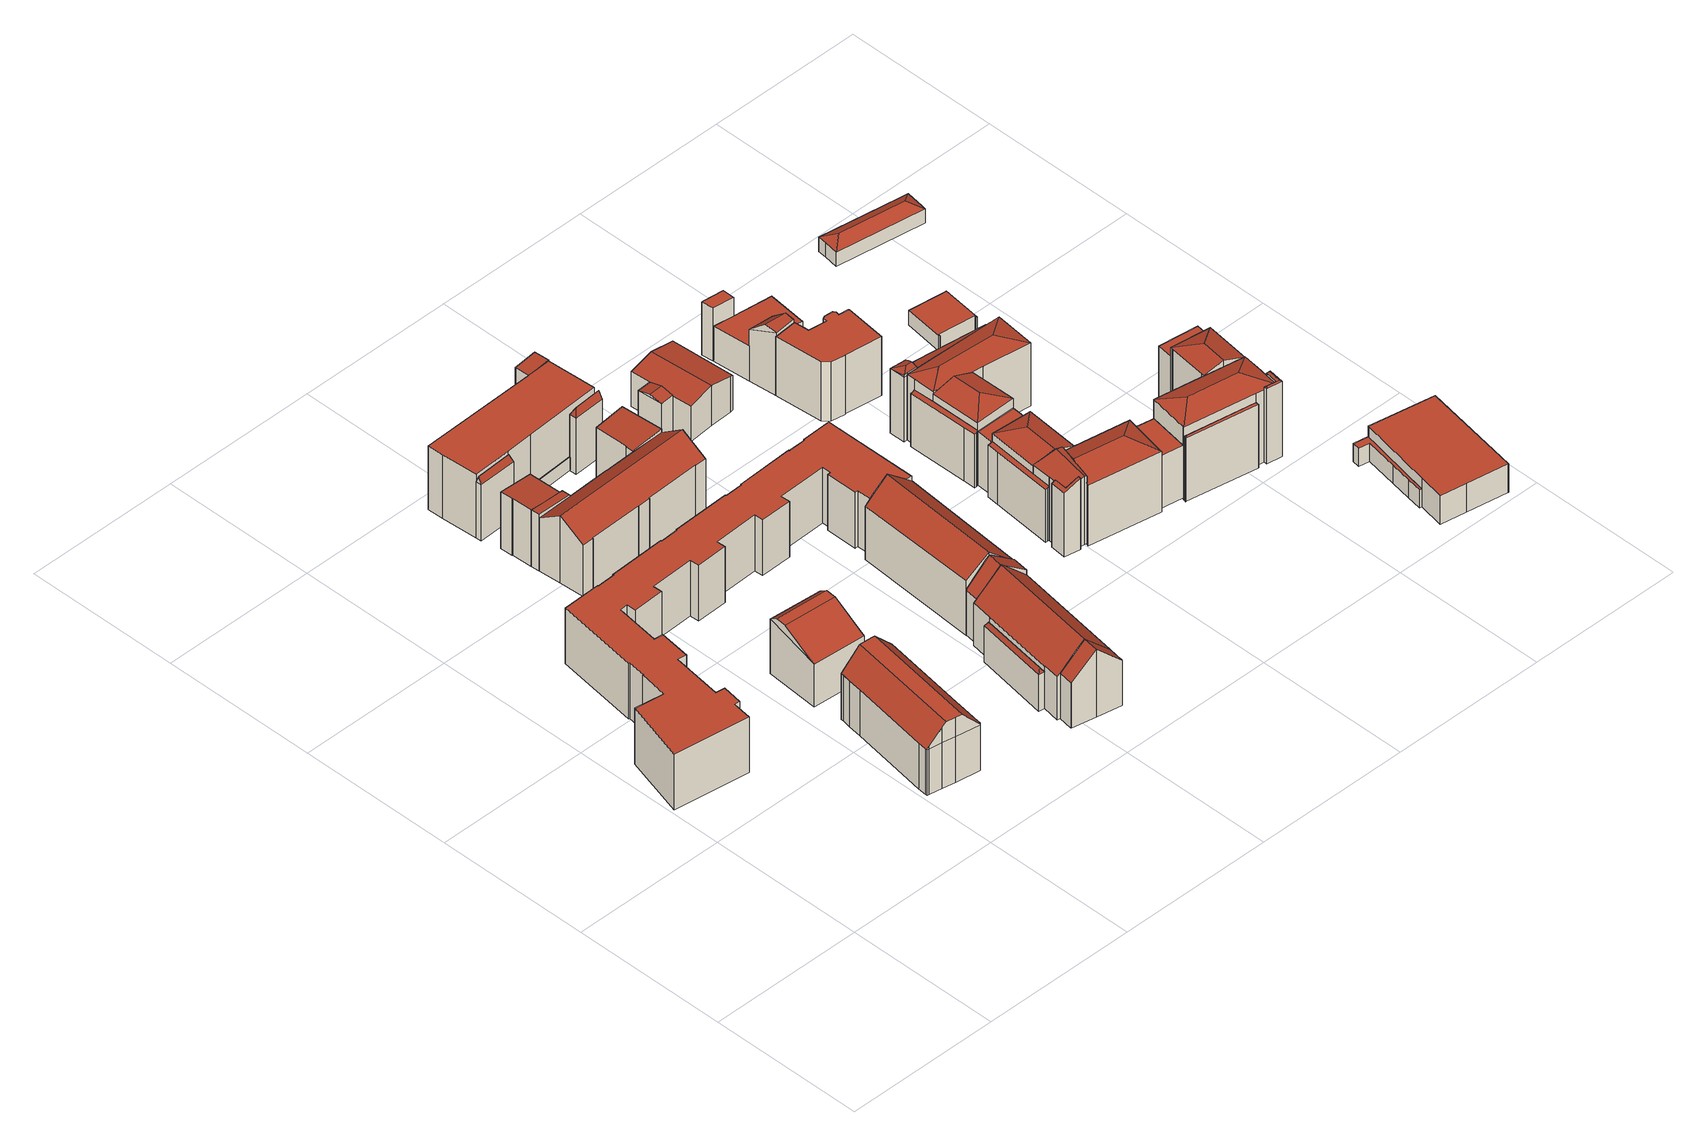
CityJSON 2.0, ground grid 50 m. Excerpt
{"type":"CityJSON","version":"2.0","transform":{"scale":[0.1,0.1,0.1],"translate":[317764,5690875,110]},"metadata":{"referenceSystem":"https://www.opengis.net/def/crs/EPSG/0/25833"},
"CityObjects":{
"building1":{"type":"Building","attributes":{"Dachtyp_tdc":"tdcFreeFormRoof","Gemeindeschluessel":14713000,"Dachneigung":46.32,"QualitaetDacherkennung":58,"Geometrietyp2DReferenz":"3000","function":"31001_9998","roofType":"5000","measuredHeight":22.21},"geometry":[{"type":"MultiSurface","lod":"2","boundaries":[[[0,1,2,3]],[[1,4,5,2]],[[4,6,7,5]],[[6,8,9,7]],[[10,11,12,13,14,15,16,17,18,19,20]],[[21,22,23,24,25,26,27,28,29,30,31]],[[26,32,20,19,33,27]],[[34,28,27,33,35]],[[35,33,19,18,36]],[[37,20,32,38]],[[38,32,26,39]],[[4,21,31,6]],[[6,31,30,8]],[[8,30,29,40]],[[40,29,28,34]],[[39,26,25,41]],[[41,25,24,42]],[[42,24,23,0]],[[0,23,22,1]],[[1,22,21,4]],[[43,10,20,37]],[[36,18,17,44]],[[44,17,16,45]],[[45,16,15]],[[46,13,12,47]],[[14,13,46]],[[47,12,11,48]],[[48,11,10,43]],[[9,49,50,51,52,53,54,55,56,57,58,59,60,61,62,63,64,65,3,2,5,7]],[[14,46,57,56]],[[46,47,58,57]],[[47,48,59,58]],[[48,43,60,59]],[[43,37,61,60]],[[37,38,62,61]],[[38,39,63,62]],[[39,41,64,63]],[[41,42,65,64]],[[42,0,3,65]],[[8,40,49,9]],[[40,34,50,49]],[[34,35,51,50]],[[35,36,52,51]],[[36,44,53,52]],[[44,45,54,53]],[[45,15,55,54]],[[15,14,56,55]]],"semantics":{"surfaces":[{"type":"WallSurface"},{"type":"RoofSurface"},{"type":"GroundSurface"}],"values":[0,0,0,0,1,1,1,0,0,0,0,0,0,0,0,0,0,0,0,0,0,0,0,0,0,0,0,0,2,0,0,0,0,0,0,0,0,0,0,0,0,0,0,0,0,0,0]}}]},
"building2":{"type":"Building","attributes":{"Dachtyp_tdc":"tdcCutGableRoof","Gemeindeschluessel":14713000,"Dachneigung":27.34,"QualitaetDacherkennung":44,"Geometrietyp2DReferenz":"3000","function":"31001_9998","roofType":"9999","measuredHeight":20.47},"geometry":[{"type":"MultiSurface","lod":"2","boundaries":[[[66,67,68,69]],[[67,70,71,68]],[[70,72,73,71]],[[72,66,69,73]],[[67,66,74,75]],[[70,67,75,76]],[[72,70,76,77]],[[66,72,77,74]],[[76,75,74,77]],[[69,68,71,73]]],"semantics":{"surfaces":[{"type":"WallSurface"},{"type":"RoofSurface"},{"type":"GroundSurface"}],"values":[0,0,0,0,1,0,1,0,1,2]}}]},
"building3":{"type":"Building","attributes":{"Dachtyp_tdc":"tdcPolyFlatRoof","Gemeindeschluessel":14713000,"Dachneigung":0,"QualitaetDacherkennung":33,"Geometrietyp2DReferenz":"3000","function":"31001_9998","roofType":"1000","measuredHeight":19.03},"geometry":[{"type":"MultiSurface","lod":"2","boundaries":[[[78,79,80,81]],[[79,82,83,80]],[[82,84,85,83]],[[84,86,87,85]],[[86,88,89,87]],[[88,90,91,89]],[[90,92,93,91]],[[92,94,95,93]],[[94,96,97,95]],[[96,98,99,97]],[[98,100,101,99]],[[100,102,103,101]],[[102,104,105,103]],[[104,106,107,105]],[[106,108,109,107]],[[108,110,111,109]],[[110,112,113,111]],[[112,114,115,113]],[[114,116,117,115]],[[116,118,119,117]],[[118,120,121,119]],[[120,122,123,121]],[[122,124,125,123]],[[124,126,127,125]],[[126,128,129,127]],[[128,130,131,129]],[[130,132,133,131]],[[132,134,135,133]],[[134,136,137,135]],[[136,138,139,137]],[[138,140,141,139]],[[140,142,143,141]],[[142,144,145,143]],[[144,146,147,145]],[[146,148,149,147]],[[148,150,151,149]],[[150,152,153,151]],[[152,154,155,153]],[[154,156,157,155]],[[156,158,159,157]],[[158,160,161,159]],[[160,162,163,161]],[[162,164,165,163]],[[164,166,167,165]],[[166,168,169,167]],[[168,170,171,169]],[[170,172,173,171]],[[172,174,175,173]],[[174,176,177,175]],[[176,178,179,177]],[[178,180,181,179]],[[180,182,183,181]],[[182,184,185,183]],[[184,78,81,185]],[[184,182,180,178,176,174,172,170,168,166,164,162,160,158,156,154,152,150,148,146,144,142,140,138,136,134,132,130,128,126,124,122,120,118,116,114,112,110,108,106,104,102,100,98,96,94,92,90,88,86,84,82,79,78]],[[81,80,83,85,87,89,91,93,95,97,99,101,103,105,107,109,111,113,115,117,119,121,123,125,127,129,131,133,135,137,139,141,143,145,147,149,151,153,155,157,159,161,163,165,167,169,171,173,175,177,179,181,183,185]]],"semantics":{"surfaces":[{"type":"WallSurface"},{"type":"RoofSurface"},{"type":"GroundSurface"}],"values":[0,0,0,0,0,0,0,0,0,0,0,0,0,0,0,0,0,0,0,0,0,0,0,0,0,0,0,0,0,0,0,0,0,0,0,0,0,0,0,0,0,0,0,0,0,0,0,0,0,0,0,0,0,0,1,2]}}]},
"building4":{"type":"Building","attributes":{"Gemeindeschluessel":14713000,"Geometrietyp2DReferenz":"3000","function":"31001_9998","roofType":"9999"},"children":["building4-1","building4-2","building4-3","building4-4"]},
"building4-1":{"type":"BuildingPart","attributes":{"Dachtyp_tdc":"tdcPolyFlatRoof","Dachneigung":3.16,"QualitaetDacherkennung":69,"Geometrietyp2DReferenz":"3000","roofType":"2100","measuredHeight":19.33},"parents":["building4"],"geometry":[{"type":"MultiSurface","lod":"2","boundaries":[[[186,187,188,189,190]],[[191,192,193,194,195]],[[192,196,197,198,193]],[[192,191,199,187,186,196]],[[198,189,188,194,193]],[[190,197,196,186]],[[190,189,198,197]],[[191,195,199]],[[195,194,188,187,199]]],"semantics":{"surfaces":[{"type":"WallSurface"},{"type":"RoofSurface"},{"type":"GroundSurface"},{"type":"ClosureSurface"}],"values":[0,0,0,1,2,0,3,0,3]}}]},
"building4-2":{"type":"BuildingPart","attributes":{"Dachtyp_tdc":"tdcPolyFlatRoof","Dachneigung":4.54,"QualitaetDacherkennung":85,"Geometrietyp2DReferenz":"3000","roofType":"2100","measuredHeight":19.39},"parents":["building4"],"geometry":[{"type":"MultiSurface","lod":"2","boundaries":[[[200,201,202,203,204]],[[205,206,207,208,209]],[[206,210,211,207]],[[210,212,213,211]],[[212,200,204,213]],[[212,210,206,205,201,200]],[[204,203,208,207,211,213]],[[205,209,202,201]],[[209,208,203,202]]],"semantics":{"surfaces":[{"type":"WallSurface"},{"type":"RoofSurface"},{"type":"GroundSurface"},{"type":"ClosureSurface"}],"values":[0,0,0,0,0,1,2,0,3]}}]},
"building4-3":{"type":"BuildingPart","attributes":{"Dachtyp_tdc":"tdcGableRoof","Dachneigung":35,"QualitaetDacherkennung":62,"Geometrietyp2DReferenz":"3000","roofType":"3100","measuredHeight":23.19},"parents":["building4"],"geometry":[{"type":"MultiSurface","lod":"2","boundaries":[[[214,215,216,217]],[[215,218,219,216]],[[218,220,221,219]],[[220,209,208,221]],[[202,222,223,203]],[[222,224,225,223]],[[224,226,227,225]],[[226,228,229,227]],[[228,230,231,229]],[[230,232,233,231]],[[232,234,235,233]],[[234,236,237,235]],[[236,238,239,237]],[[238,240,241,239]],[[240,242,243,241]],[[242,244,245,243]],[[244,190,189,245]],[[197,214,217,198]],[[244,242,240,238,236,234,232,230,228,226,224,222]],[[222,202,209,220,218,215,214,197,190,244]],[[217,216,219,221,208,203,223,225,227,229,231,233,235,237,239,241,243,245,189,198]],[[203,208,209,202]],[[198,189,190,197]]],"semantics":{"surfaces":[{"type":"WallSurface"},{"type":"RoofSurface"},{"type":"GroundSurface"},{"type":"ClosureSurface"}],"values":[0,0,0,0,0,0,0,0,0,0,0,0,0,0,0,0,0,0,1,1,2,3,3]}}]},
"building4-4":{"type":"BuildingPart","attributes":{"Dachtyp_tdc":"tdcPolyFlatRoof","Dachneigung":4.67,"QualitaetDacherkennung":73,"Geometrietyp2DReferenz":"3000","roofType":"2100","measuredHeight":19.47},"parents":["building4"],"geometry":[{"type":"MultiSurface","lod":"2","boundaries":[[[246,247,248,188,187]],[[247,249,250,248]],[[249,251,252,250]],[[251,253,254,252]],[[253,195,194,254]],[[195,253,251,249,247,246,199]],[[188,248,250,252,254,194]],[[187,199,246]],[[188,194,195,199,187]]],"semantics":{"surfaces":[{"type":"WallSurface"},{"type":"RoofSurface"},{"type":"GroundSurface"},{"type":"ClosureSurface"}],"values":[0,0,0,0,0,1,2,0,3]}}]},
"building5":{"type":"Building","attributes":{"Gemeindeschluessel":14713000,"Geometrietyp2DReferenz":"3000","function":"31001_9998","roofType":"9999"},"children":["building5-1","building5-2","building5-3","building5-4"]},
"building5-1":{"type":"BuildingPart","attributes":{"Dachtyp_tdc":"tdcGableRoof","Dachneigung":44.02,"QualitaetDacherkennung":62,"Geometrietyp2DReferenz":"3000","roofType":"3100","measuredHeight":23.12},"parents":["building5"],"geometry":[{"type":"MultiSurface","lod":"2","boundaries":[[[255,256,257,258]],[[259,260,261]],[[259,262,263,260]],[[262,264,265,266,263]],[[267,268,269,270]],[[271,272,273,274,275]],[[272,255,258,273]],[[276,268,267,277,278]],[[278,279,280,281,264,262,259,256,255,272,271,282,283,276]],[[258,260,263,266,284,285,270,269,286,274,273]],[[259,261,257,256]],[[261,260,258,257]],[[281,265,264]],[[287,279,278]],[[285,284,280,279,287]],[[284,266,265,281,280]],[[277,287,278]],[[285,287,277,267,270]],[[286,269,268,276]],[[271,275,282]],[[283,286,276]],[[275,274,286,283,282]]],"semantics":{"surfaces":[{"type":"WallSurface"},{"type":"RoofSurface"},{"type":"GroundSurface"},{"type":"ClosureSurface"}],"values":[0,0,0,0,0,0,0,1,1,2,0,3,0,0,3,3,0,3,3,0,0,3]}}]},
"building5-2":{"type":"BuildingPart","attributes":{"Dachtyp_tdc":"tdcFreeFormRoof","Dachneigung":43.8,"QualitaetDacherkennung":54,"Geometrietyp2DReferenz":"3000","roofType":"5000","measuredHeight":23.18},"parents":["building5"],"geometry":[{"type":"MultiSurface","lod":"2","boundaries":[[[288,275,274,289]],[[290,291,269,268]],[[290,292,293,291]],[[292,294,295,293]],[[294,296,297,295]],[[296,298,299,297]],[[298,300,301,299]],[[300,288,289,301]],[[296,294,292,290,268,276]],[[276,282,275,288,300,298,296]],[[289,274,286,269,291,293,295,297,299,301]],[[283,282,276]],[[286,274,275,282,283]],[[268,276,286,283,276]],[[268,269,286,276]]],"semantics":{"surfaces":[{"type":"WallSurface"},{"type":"RoofSurface"},{"type":"GroundSurface"},{"type":"ClosureSurface"}],"values":[0,0,0,0,0,0,0,0,1,1,2,0,3,0,3]}}]},
"building5-3":{"type":"BuildingPart","attributes":{"Dachtyp_tdc":"tdcGableRoof","Dachneigung":36.71,"QualitaetDacherkennung":47,"Geometrietyp2DReferenz":"3000","roofType":"3100","measuredHeight":23.07},"parents":["building5"],"geometry":[{"type":"MultiSurface","lod":"2","boundaries":[[[302,303,304,305]],[[303,306,307,304]],[[306,308,309,307]],[[308,310,267,270,309]],[[265,311,312,266]],[[311,302,305,312]],[[313,279,287,277,310,308,306]],[[306,303,302,311,265,281,313]],[[305,304,307,309,270,285,284,266,312]],[[277,267,310]],[[280,279,313]],[[284,285,287,279,280]],[[285,270,267,277,287]],[[281,280,313]],[[284,280,281,265,266]]],"semantics":{"surfaces":[{"type":"WallSurface"},{"type":"RoofSurface"},{"type":"GroundSurface"},{"type":"ClosureSurface"}],"values":[0,0,0,0,0,0,1,1,2,0,0,3,3,0,3]}}]},
"building5-4":{"type":"BuildingPart","attributes":{"Dachtyp_tdc":"tdcFreeFormRoof","Dachneigung":57.35,"QualitaetDacherkennung":9,"Geometrietyp2DReferenz":"3000","roofType":"5000","measuredHeight":13.94},"parents":["building5"],"geometry":[{"type":"MultiSurface","lod":"2","boundaries":[[[257,314,315,258]],[[314,316,317,315]],[[316,261,260,317]],[[318,261,316]],[[319,318,316,314]],[[319,314,257]],[[318,319,257,261]],[[258,315,317,260]],[[258,260,261,257]]],"semantics":{"surfaces":[{"type":"WallSurface"},{"type":"RoofSurface"},{"type":"GroundSurface"},{"type":"ClosureSurface"}],"values":[0,0,0,1,1,1,1,2,3]}}]},
"building6":{"type":"Building","attributes":{"Gemeindeschluessel":14713000,"Geometrietyp2DReferenz":"3000","function":"31001_9998","roofType":"9999"},"children":["building6-1","building6-2","building6-3","building6-4","building6-5"]},
"building6-1":{"type":"BuildingPart","attributes":{"Dachtyp_tdc":"tdcFreeFormRoof","Dachneigung":69.17,"QualitaetDacherkennung":17,"Geometrietyp2DReferenz":"3000","roofType":"5000","measuredHeight":21.79},"parents":["building6"],"geometry":[{"type":"MultiSurface","lod":"2","boundaries":[[[320,321,322,323]],[[321,324,325,322]],[[324,326,327,325]],[[328,326,324]],[[329,328,324,321]],[[329,321,320]],[[328,329,320,326]],[[323,322,325,327]],[[323,327,326,320]]],"semantics":{"surfaces":[{"type":"WallSurface"},{"type":"RoofSurface"},{"type":"GroundSurface"},{"type":"ClosureSurface"}],"values":[0,0,0,0,1,1,1,2,3]}}]},
"building6-2":{"type":"BuildingPart","attributes":{"Dachtyp_tdc":"tdcPolyFlatRoof","Dachneigung":0,"QualitaetDacherkennung":52,"Geometrietyp2DReferenz":"3000","roofType":"1000","measuredHeight":21.74},"parents":["building6"],"geometry":[{"type":"MultiSurface","lod":"2","boundaries":[[[330,331,332,333,334]],[[335,336,320,323,337,338]],[[339,340,341,327,326]],[[340,342,343,341]],[[342,344,345,346,343]],[[344,342,340,339,336,335,331,330,347]],[[334,333,337,323,327,341,343,346]],[[338,332,331,335]],[[338,337,333,332]],[[326,320,336,339]],[[326,327,323,320]],[[347,345,344]],[[334,346,345,347,330]]],"semantics":{"surfaces":[{"type":"WallSurface"},{"type":"RoofSurface"},{"type":"GroundSurface"},{"type":"ClosureSurface"}],"values":[0,0,0,0,0,1,2,0,3,0,3,0,3]}}]},
"building6-3":{"type":"BuildingPart","attributes":{"Dachtyp_tdc":"tdcPolyFlatRoof","Dachneigung":0,"QualitaetDacherkennung":0,"Geometrietyp2DReferenz":"3000","roofType":"9999","measuredHeight":4.44},"parents":["building6"],"geometry":[{"type":"MultiSurface","lod":"2","boundaries":[[[338,348,349,350,332]],[[332,350,351,333]],[[349,348,352,353]],[[348,338,337,352]],[[333,351,353,352,337]],[[353,351,350,349]],[[333,337,338,332]]],"semantics":{"surfaces":[{"type":"RoofSurface"},{"type":"WallSurface"},{"type":"GroundSurface"},{"type":"ClosureSurface"}],"values":[0,1,1,1,2,3,3]}}]},
"building6-4":{"type":"BuildingPart","attributes":{"Dachtyp_tdc":"tdcFreeFormRoof","Dachneigung":64.04,"QualitaetDacherkennung":19,"Geometrietyp2DReferenz":"3000","roofType":"5000","measuredHeight":21.55},"parents":["building6"],"geometry":[{"type":"MultiSurface","lod":"2","boundaries":[[[354,355,356,351,350]],[[355,357,358,356]],[[357,359,349,353,358]],[[360,359,357]],[[361,360,357,355]],[[361,355,354]],[[360,361,354,359]],[[351,356,358,353]],[[350,349,359,354]],[[350,351,353,349]]],"semantics":{"surfaces":[{"type":"WallSurface"},{"type":"RoofSurface"},{"type":"GroundSurface"},{"type":"ClosureSurface"}],"values":[0,0,0,1,1,0,1,2,0,3]}}]},
"building6-5":{"type":"BuildingPart","attributes":{"Dachtyp_tdc":"tdcPolyFlatRoof","Dachneigung":5,"QualitaetDacherkennung":85,"Geometrietyp2DReferenz":"3000","roofType":"2100","measuredHeight":22.09},"parents":["building6"],"geometry":[{"type":"MultiSurface","lod":"2","boundaries":[[[362,363,364,365]],[[363,366,330,334,364]],[[345,362,365,346]],[[345,347,366,363,362]],[[365,364,334,346]],[[347,330,366]],[[345,346,334,330,347]]],"semantics":{"surfaces":[{"type":"WallSurface"},{"type":"RoofSurface"},{"type":"GroundSurface"},{"type":"ClosureSurface"}],"values":[0,0,0,1,2,0,3]}}]},
"building7":{"type":"Building","attributes":{"Dachtyp_tdc":"tdcGableRoof","Gemeindeschluessel":14713000,"Dachneigung":41.4,"QualitaetDacherkennung":45,"Geometrietyp2DReferenz":"3000","function":"31001_9998","roofType":"3100","measuredHeight":24.3},"geometry":[{"type":"MultiSurface","lod":"2","boundaries":[[[367,368,369,370]],[[368,371,372,369]],[[371,373,374,372]],[[373,375,376,374]],[[375,377,378,376]],[[377,379,380,378]],[[379,367,370,380]],[[375,373,371,368]],[[368,367,379,377,375]],[[370,369,372,374,376,378,380]]],"semantics":{"surfaces":[{"type":"WallSurface"},{"type":"RoofSurface"},{"type":"GroundSurface"}],"values":[0,0,0,0,0,0,0,1,1,2]}}]},
"building8":{"type":"Building","attributes":{"Gemeindeschluessel":14713000,"Geometrietyp2DReferenz":"3000","function":"31001_9998","roofType":"9999"},"children":["building8-1","building8-2"]},
"building8-1":{"type":"BuildingPart","attributes":{"Dachtyp_tdc":"tdcGableRoof","Dachneigung":12.19,"QualitaetDacherkennung":80,"Geometrietyp2DReferenz":"3000","roofType":"3100","measuredHeight":13.69},"parents":["building8"],"geometry":[{"type":"MultiSurface","lod":"2","boundaries":[[[381,382,383,384]],[[382,385,386,383]],[[385,387,388,386]],[[387,389,390,388]],[[389,391,392,390]],[[391,393,394,392]],[[393,395,396,394]],[[395,397,398,396]],[[397,399,400,398]],[[393,391,389,387,385]],[[385,382,381,399,397,395,393]],[[400,384,383,386,388,390,392,394,396,398]],[[381,384,400,399]]],"semantics":{"surfaces":[{"type":"WallSurface"},{"type":"RoofSurface"},{"type":"GroundSurface"},{"type":"ClosureSurface"}],"values":[0,0,0,0,0,0,0,0,0,1,1,2,3]}}]},
"building8-2":{"type":"BuildingPart","attributes":{"Dachtyp_tdc":"tdcGableRoof","Dachneigung":14.73,"QualitaetDacherkennung":72,"Geometrietyp2DReferenz":"3000","roofType":"3100","measuredHeight":13.04},"parents":["building8"],"geometry":[{"type":"MultiSurface","lod":"2","boundaries":[[[401,402,403,404]],[[402,381,384,403]],[[399,401,404,400]],[[399,405,406,401]],[[402,406,405,381]],[[401,406,402]],[[381,405,399]],[[404,403,384,400]],[[399,400,384,381]]],"semantics":{"surfaces":[{"type":"WallSurface"},{"type":"RoofSurface"},{"type":"GroundSurface"},{"type":"ClosureSurface"}],"values":[0,0,0,1,1,0,0,2,3]}}]},
"building9":{"type":"Building","attributes":{"Gemeindeschluessel":14713000,"Geometrietyp2DReferenz":"3000","function":"31001_2000","roofType":"9999"},"children":["building9-1","building9-2","building9-3","building9-4","building9-5"]},
"building9-1":{"type":"BuildingPart","attributes":{"Dachtyp_tdc":"tdcPolyFlatRoof","Dachneigung":20.28,"QualitaetDacherkennung":74,"Geometrietyp2DReferenz":"3000","roofType":"2100","measuredHeight":18.39},"parents":["building9"],"geometry":[{"type":"MultiSurface","lod":"2","boundaries":[[[407,408,409,410]],[[408,411,412,409]],[[411,413,414,412]],[[413,415,416,414]],[[415,417,418,416]],[[417,419,420,418]],[[419,421,422,420]],[[421,423,424,422]],[[423,421,419,417,415,413,411,408,407,425]],[[410,409,412,414,416,418,420,422,424,426]],[[425,426,424,423]],[[407,410,426,425]]],"semantics":{"surfaces":[{"type":"WallSurface"},{"type":"RoofSurface"},{"type":"GroundSurface"},{"type":"ClosureSurface"}],"values":[0,0,0,0,0,0,0,0,1,2,3,3]}}]},
"building9-2":{"type":"BuildingPart","attributes":{"Dachtyp_tdc":"tdcHipAndGableRoof","Dachneigung":19.97,"QualitaetDacherkennung":87,"Geometrietyp2DReferenz":"3000","roofType":"5000","measuredHeight":23.59},"parents":["building9"],"geometry":[{"type":"MultiSurface","lod":"2","boundaries":[[[427,428,429,424,423]],[[428,430,431,429]],[[430,432,433,431]],[[428,427,434]],[[427,435,436,437,434]],[[437,438,439,432,430,428,434]],[[440,426,424,429,431,433,441,442]],[[436,443,437]],[[435,425,426,440,443,436]],[[427,423,425,435]],[[423,424,426,425]],[[443,444,438,437]],[[445,432,439]],[[441,433,432,445]],[[440,442,444,443]],[[442,441,445,439,438,444]]],"semantics":{"surfaces":[{"type":"WallSurface"},{"type":"RoofSurface"},{"type":"GroundSurface"},{"type":"ClosureSurface"}],"values":[0,0,0,1,1,1,2,0,3,0,3,0,0,3,3,3]}}]},
"building9-3":{"type":"BuildingPart","attributes":{"Dachtyp_tdc":"tdcHipAndGableRoof","Dachneigung":20.03,"QualitaetDacherkennung":63,"Geometrietyp2DReferenz":"3000","roofType":"5000","measuredHeight":23.58},"parents":["building9"],"geometry":[{"type":"MultiSurface","lod":"2","boundaries":[[[432,446,447,433]],[[446,448,449,447]],[[448,450,451,449]],[[450,452,453,451]],[[452,454,455,453]],[[454,456,457,455]],[[456,458,459,457]],[[454,452,450,448,460]],[[448,446,432,445,461,462,460]],[[462,463,458,456,454,460]],[[464,441,433,447,449,451,453,455,457,459]],[[461,465,462]],[[445,441,464,465,461]],[[433,441,445,432]],[[465,463,462]],[[459,458,463,465,464]]],"semantics":{"surfaces":[{"type":"WallSurface"},{"type":"RoofSurface"},{"type":"GroundSurface"},{"type":"ClosureSurface"}],"values":[0,0,0,0,0,0,0,1,1,1,2,0,3,3,0,3]}}]},
"building9-4":{"type":"BuildingPart","attributes":{"Dachtyp_tdc":"tdcPolyFlatRoof","Dachneigung":26.3,"QualitaetDacherkennung":88,"Geometrietyp2DReferenz":"3000","roofType":"2100","measuredHeight":24.34},"parents":["building9"],"geometry":[{"type":"MultiSurface","lod":"2","boundaries":[[[466,467,468,469,470]],[[471,472,473,474,475]],[[472,476,477,473]],[[476,466,470,477]],[[476,472,471,478,467,466]],[[470,469,479,474,473,477]],[[480,468,467,478]],[[480,479,469,468]],[[475,480,478,471]],[[475,474,479,480]]],"semantics":{"surfaces":[{"type":"WallSurface"},{"type":"RoofSurface"},{"type":"GroundSurface"},{"type":"ClosureSurface"}],"values":[0,0,0,0,1,2,0,3,0,3]}}]},
"building9-5":{"type":"BuildingPart","attributes":{"Dachtyp_tdc":"tdcGableRoof","Dachneigung":14.45,"QualitaetDacherkennung":36,"Geometrietyp2DReferenz":"3000","roofType":"3100","measuredHeight":23.39},"parents":["building9"],"geometry":[{"type":"MultiSurface","lod":"2","boundaries":[[[481,482,483,484]],[[482,475,474,483]],[[468,485,409,469]],[[485,486,407,410,409]],[[487,481,484,459,458]],[[444,443,436,488,486,485,468,480,475,482]],[[482,481,487,463,465,461,489,438,444]],[[484,483,474,479,469,409,410,426,440,442,441,464,459]],[[480,479,474,475]],[[468,469,479,480]],[[488,435,425,407,486]],[[425,426,410,407]],[[436,435,488]],[[440,426,425,435,436,443]],[[442,440,443,444]],[[489,439,438]],[[442,444,438,439,445,441]],[[458,463,487]],[[461,445,439,489]],[[464,441,445,461,465]],[[459,464,465,463,458]]],"semantics":{"surfaces":[{"type":"WallSurface"},{"type":"RoofSurface"},{"type":"GroundSurface"},{"type":"ClosureSurface"}],"values":[0,0,0,0,0,1,1,2,3,3,0,3,0,3,3,0,3,0,0,3,3]}}]},
"building10":{"type":"Building","attributes":{"Dachtyp_tdc":"tdcPolyFlatRoof","Gemeindeschluessel":14713000,"Dachneigung":0,"QualitaetDacherkennung":65,"Geometrietyp2DReferenz":"3000","function":"31001_2000","roofType":"1000","measuredHeight":18.36},"geometry":[{"type":"MultiSurface","lod":"2","boundaries":[[[490,491,492,493]],[[491,494,495,492]],[[494,496,497,495]],[[496,498,499,497]],[[498,500,501,499]],[[500,490,493,501]],[[500,498,496,494,491,490]],[[493,492,495,497,499,501]]],"semantics":{"surfaces":[{"type":"WallSurface"},{"type":"RoofSurface"},{"type":"GroundSurface"}],"values":[0,0,0,0,0,0,1,2]}}]},
"building11":{"type":"Building","attributes":{"Dachtyp_tdc":"tdcPolyFlatRoof","Gemeindeschluessel":14713000,"Dachneigung":0,"QualitaetDacherkennung":55,"Geometrietyp2DReferenz":"3000","function":"31001_9998","roofType":"1000","measuredHeight":20.18},"geometry":[{"type":"MultiSurface","lod":"2","boundaries":[[[502,503,504,505]],[[503,506,507,504]],[[506,508,509,507]],[[508,510,511,509]],[[510,512,513,511]],[[512,514,515,513]],[[514,516,517,515]],[[516,518,519,517]],[[518,520,521,519]],[[520,522,523,521]],[[522,524,525,523]],[[524,526,527,525]],[[526,528,529,527]],[[528,530,531,529]],[[530,532,533,531]],[[532,534,535,533]],[[534,536,537,535]],[[536,538,539,537]],[[538,502,505,539]],[[538,536,534,532,530,528,526,524,522,520,518,516,514,512,510,508,506,503,502]],[[505,504,507,509,511,513,515,517,519,521,523,525,527,529,531,533,535,537,539]]],"semantics":{"surfaces":[{"type":"WallSurface"},{"type":"RoofSurface"},{"type":"GroundSurface"}],"values":[0,0,0,0,0,0,0,0,0,0,0,0,0,0,0,0,0,0,0,1,2]}}]},
"building12":{"type":"Building","attributes":{"Gemeindeschluessel":14713000,"Geometrietyp2DReferenz":"3000","function":"31001_9998","roofType":"9999"},"children":["building12-1","building12-2","building12-3"]},
"building12-1":{"type":"BuildingPart","attributes":{"Dachtyp_tdc":"tdcPolyFlatRoof","Dachneigung":0,"QualitaetDacherkennung":60,"Geometrietyp2DReferenz":"3000","roofType":"1000","measuredHeight":18.26},"parents":["building12"],"geometry":[{"type":"MultiSurface","lod":"2","boundaries":[[[540,541,542,543,544]],[[541,545,546,542]],[[545,547,548,546]],[[547,549,550,551,548]],[[547,545,541,540,549]],[[551,543,542,546,548]],[[544,550,549,540]],[[544,543,551,550]]],"semantics":{"surfaces":[{"type":"WallSurface"},{"type":"RoofSurface"},{"type":"GroundSurface"},{"type":"ClosureSurface"}],"values":[0,0,0,0,1,2,0,3]}}]},
"building12-2":{"type":"BuildingPart","attributes":{"Dachtyp_tdc":"tdcPolyFlatRoof","Dachneigung":0,"QualitaetDacherkennung":30,"Geometrietyp2DReferenz":"3000","roofType":"1000","measuredHeight":11.95},"parents":["building12"],"geometry":[{"type":"MultiSurface","lod":"2","boundaries":[[[552,553,554,555]],[[553,556,557,554]],[[558,544,543,559]],[[550,552,555,551]],[[550,544,558,556,553,552]],[[555,554,557,559,543,551]],[[559,557,556,558]],[[551,543,544,550]]],"semantics":{"surfaces":[{"type":"WallSurface"},{"type":"RoofSurface"},{"type":"GroundSurface"},{"type":"ClosureSurface"}],"values":[0,0,0,0,1,2,3,3]}}]},
"building12-3":{"type":"BuildingPart","attributes":{"Dachtyp_tdc":"tdcGableRoof","Dachneigung":41.43,"QualitaetDacherkennung":25,"Geometrietyp2DReferenz":"3000","roofType":"3100","measuredHeight":22.5},"parents":["building12"],"geometry":[{"type":"MultiSurface","lod":"2","boundaries":[[[560,561,562,563]],[[561,564,558,559,562]],[[565,560,563,557,556]],[[564,561,566]],[[560,565,567]],[[561,560,567,566]],[[565,564,566,567]],[[563,562,559,557]],[[556,558,564,565]],[[556,557,559,558]]],"semantics":{"surfaces":[{"type":"WallSurface"},{"type":"RoofSurface"},{"type":"GroundSurface"},{"type":"ClosureSurface"}],"values":[0,0,0,0,0,1,1,2,0,3]}}]},
"building13":{"type":"Building","attributes":{"Gemeindeschluessel":14713000,"Geometrietyp2DReferenz":"3000","function":"31001_9998","roofType":"9999"},"children":["building13-1","building13-2","building13-3","building13-4","building13-5","building13-6"]},
"building13-1":{"type":"BuildingPart","attributes":{"Dachtyp_tdc":"tdcPolyFlatRoof","Dachneigung":20.63,"QualitaetDacherkennung":81,"Geometrietyp2DReferenz":"3000","roofType":"2100","measuredHeight":18.76},"parents":["building13"],"geometry":[{"type":"MultiSurface","lod":"2","boundaries":[[[568,569,570,571]],[[569,572,573,570]],[[572,574,575,573]],[[574,576,577,575]],[[576,578,579,577]],[[578,580,581,579]],[[578,576,574,572,569,568,582,580]],[[583,571,570,573,575,577,579,581]],[[571,583,582,568]],[[583,581,580,582]]],"semantics":{"surfaces":[{"type":"WallSurface"},{"type":"RoofSurface"},{"type":"GroundSurface"},{"type":"ClosureSurface"}],"values":[0,0,0,0,0,0,1,2,3,3]}}]},
"building13-2":{"type":"BuildingPart","attributes":{"Dachtyp_tdc":"tdcHipAndGableRoof","Dachneigung":19.87,"QualitaetDacherkennung":91,"Geometrietyp2DReferenz":"3000","roofType":"5000","measuredHeight":23.97},"parents":["building13"],"geometry":[{"type":"MultiSurface","lod":"2","boundaries":[[[584,585,586,587]],[[585,588,568,571,586]],[[588,585,589]],[[585,584,590,591,589]],[[592,588,589,591,593]],[[587,586,571,583]],[[582,568,588,592]],[[583,571,568,582]],[[587,583,582,592,584]],[[591,590,593]],[[593,590,584,592]]],"semantics":{"surfaces":[{"type":"WallSurface"},{"type":"RoofSurface"},{"type":"GroundSurface"},{"type":"ClosureSurface"}],"values":[0,0,1,1,1,2,0,3,3,0,3]}}]},
"building13-3":{"type":"BuildingPart","attributes":{"Dachtyp_tdc":"tdcHipRoof","Dachneigung":18.25,"QualitaetDacherkennung":52,"Geometrietyp2DReferenz":"3000","roofType":"3200","measuredHeight":23.9},"parents":["building13"],"geometry":[{"type":"MultiSurface","lod":"2","boundaries":[[[594,581,580]],[[594,595,596,597,581]],[[598,599,600,601,602]],[[599,603,604,600]],[[603,605,584,587,604]],[[599,598,606]],[[595,594,607,608]],[[598,609,610,595,608,606]],[[607,593,590,605,603,599,606,608]],[[583,581,597,611,601,600,604,587]],[[580,582,592,607,594]],[[583,582,580,581]],[[598,602,609]],[[612,611,597,596]],[[610,612,596,595]],[[602,601,611,612,610,609]],[[592,593,607]],[[590,584,605]],[[592,582,583,587,584]],[[592,584,590,593]]],"semantics":{"surfaces":[{"type":"WallSurface"},{"type":"RoofSurface"},{"type":"GroundSurface"},{"type":"ClosureSurface"}],"values":[0,0,0,0,0,1,1,1,1,2,0,3,0,3,3,3,0,0,3,3]}}]},
"building13-4":{"type":"BuildingPart","attributes":{"Dachtyp_tdc":"tdcFreeFormRoof","Dachneigung":30.61,"QualitaetDacherkennung":22,"Geometrietyp2DReferenz":"3000","roofType":"5000","measuredHeight":18.63},"parents":["building13"],"geometry":[{"type":"MultiSurface","lod":"2","boundaries":[[[613,614,615,616]],[[614,617,618,615]],[[617,619,620,618]],[[619,621,622,620]],[[623,621,619]],[[624,623,619,617]],[[625,624,617,614]],[[625,614,613]],[[623,624,625,613,621]],[[616,615,618,620,622]],[[616,622,621,613]]],"semantics":{"surfaces":[{"type":"WallSurface"},{"type":"RoofSurface"},{"type":"GroundSurface"},{"type":"ClosureSurface"}],"values":[0,0,0,0,1,1,1,1,1,2,3]}}]},
"building13-5":{"type":"BuildingPart","attributes":{"Dachtyp_tdc":"tdcHipAndGableRoof","Dachneigung":22.05,"QualitaetDacherkennung":43,"Geometrietyp2DReferenz":"3000","roofType":"5000","measuredHeight":23.36},"parents":["building13"],"geometry":[{"type":"MultiSurface","lod":"2","boundaries":[[[596,626,627,597]],[[626,628,629,627]],[[628,630,631,629]],[[630,632,633,634,631]],[[628,635,636]],[[637,638,636,635,639]],[[640,628,636,638,641]],[[630,640,641,632]],[[632,641,638,637,610,612,642]],[[628,640,630]],[[595,639,596]],[[596,639,635,626]],[[626,635,628]],[[597,627,629,631,634,611]],[[642,633,632]],[[611,634,633,642,612]],[[597,611,612,596]],[[639,595,610,637]],[[595,596,612,610]]],"semantics":{"surfaces":[{"type":"WallSurface"},{"type":"RoofSurface"},{"type":"GroundSurface"},{"type":"ClosureSurface"}],"values":[0,0,0,0,1,1,1,0,0,0,0,0,0,2,0,3,3,0,3]}}]},
"building13-6":{"type":"BuildingPart","attributes":{"Dachtyp_tdc":"tdcPolyFlatRoof","Dachneigung":20.95,"QualitaetDacherkennung":41,"Geometrietyp2DReferenz":"3000","roofType":"2100","measuredHeight":22.79},"parents":["building13"],"geometry":[{"type":"MultiSurface","lod":"2","boundaries":[[[633,643,613,616,634]],[[644,645,646,622,621]],[[645,647,648,646]],[[647,602,601,648]],[[602,647,645,644,643,633,642,649,609]],[[611,634,616,622,646,648,601]],[[642,612,610,649]],[[633,634,611,612,642]],[[621,613,643,644]],[[621,622,616,613]],[[610,609,649]],[[611,601,602,609,610,612]]],"semantics":{"surfaces":[{"type":"WallSurface"},{"type":"RoofSurface"},{"type":"GroundSurface"},{"type":"ClosureSurface"}],"values":[0,0,0,0,1,2,0,3,0,3,0,3]}}]},
"building14":{"type":"Building","attributes":{"Dachtyp_tdc":"tdcPolyFlatRoof","Gemeindeschluessel":14713000,"Dachneigung":0,"QualitaetDacherkennung":61,"Geometrietyp2DReferenz":"3000","function":"31001_2000","roofType":"1000","measuredHeight":18.07},"geometry":[{"type":"MultiSurface","lod":"2","boundaries":[[[650,651,449,451]],[[651,652,653,449]],[[652,654,655,653]],[[654,656,657,655]],[[656,658,659,657]],[[658,650,451,659]],[[658,656,654,652,651,650]],[[451,449,653,655,657,659]]],"semantics":{"surfaces":[{"type":"WallSurface"},{"type":"RoofSurface"},{"type":"GroundSurface"}],"values":[0,0,0,0,0,0,1,2]}}]},
"building15":{"type":"Building","attributes":{"Gemeindeschluessel":14713000,"Geometrietyp2DReferenz":"3000","function":"31001_2000","roofType":"9999"},"children":["building15-1","building15-2","building15-3","building15-4","building15-5"]},
"building15-1":{"type":"BuildingPart","attributes":{"Dachtyp_tdc":"tdcFreeFormRoof","Dachneigung":36.44,"QualitaetDacherkennung":20,"Geometrietyp2DReferenz":"3000","roofType":"5000","measuredHeight":22.02},"parents":["building15"],"geometry":[{"type":"MultiSurface","lod":"2","boundaries":[[[660,661,662,663]],[[661,664,665,662]],[[664,666,667,665]],[[668,669,670,671]],[[669,672,673,670]],[[672,660,663,673]],[[668,666,674,675,676]],[[666,664,661,660,674]],[[660,672,675,674]],[[672,669,676,675]],[[669,668,676]],[[663,662,665,667,671,670,673]],[[671,667,666,668]]],"semantics":{"surfaces":[{"type":"WallSurface"},{"type":"RoofSurface"},{"type":"GroundSurface"},{"type":"ClosureSurface"}],"values":[0,0,0,0,0,0,1,1,1,1,1,2,3]}}]},
"building15-2":{"type":"BuildingPart","attributes":{"Dachtyp_tdc":"tdcHipAndGableRoof","Dachneigung":19.99,"QualitaetDacherkennung":84,"Geometrietyp2DReferenz":"3000","roofType":"5000","measuredHeight":27.3},"parents":["building15"],"geometry":[{"type":"MultiSurface","lod":"2","boundaries":[[[677,678,679,680]],[[678,681,682,679]],[[681,683,684,682]],[[683,685,686,684]],[[685,687,688,689,686]],[[687,685,690]],[[685,683,681,678,677,691,692,690]],[[692,693,694,687,690]],[[680,679,682,684,686,689,695,696]],[[694,697,688,687]],[[697,695,689,688]],[[698,693,692]],[[696,695,697,694,693,698]],[[691,698,692]],[[696,698,691,677,680]]],"semantics":{"surfaces":[{"type":"WallSurface"},{"type":"RoofSurface"},{"type":"GroundSurface"},{"type":"ClosureSurface"}],"values":[0,0,0,0,0,1,1,1,2,0,3,0,3,0,3]}}]},
"building15-3":{"type":"BuildingPart","attributes":{"Dachtyp_tdc":"tdcPolyFlatRoof","Dachneigung":19.43,"QualitaetDacherkennung":79,"Geometrietyp2DReferenz":"3000","roofType":"2100","measuredHeight":22.11},"parents":["building15"],"geometry":[{"type":"MultiSurface","lod":"2","boundaries":[[[688,699,700,689]],[[699,701,702,700]],[[701,703,704,702]],[[703,705,706,704]],[[705,707,708,706]],[[707,705,703,701,699,688,697]],[[689,700,702,704,706,708,695]],[[688,689,695,697]],[[697,695,708,707]]],"semantics":{"surfaces":[{"type":"WallSurface"},{"type":"RoofSurface"},{"type":"GroundSurface"},{"type":"ClosureSurface"}],"values":[0,0,0,0,0,1,2,3,3]}}]},
"building15-4":{"type":"BuildingPart","attributes":{"Dachtyp_tdc":"tdcFreeFormRoof","Dachneigung":38.58,"QualitaetDacherkennung":30,"Geometrietyp2DReferenz":"3000","roofType":"5000","measuredHeight":26.13},"parents":["building15"],"geometry":[{"type":"MultiSurface","lod":"2","boundaries":[[[709,710,711,712,713]],[[710,714,715,711]],[[714,716,717,715]],[[716,718,719,720,717]],[[721,722,714,710]],[[710,709,721]],[[709,723,724,722,721]],[[725,724,723,718]],[[725,718,716]],[[722,724,725,716,714]],[[720,726,712,711,715,717]],[[713,727,723,709]],[[713,712,726,727]],[[727,719,718,723]],[[727,726,720,719]]],"semantics":{"surfaces":[{"type":"WallSurface"},{"type":"RoofSurface"},{"type":"GroundSurface"},{"type":"ClosureSurface"}],"values":[0,0,0,0,1,1,1,1,1,1,2,0,3,0,3]}}]},
"building15-5":{"type":"BuildingPart","attributes":{"Dachtyp_tdc":"tdcHipRoof","Dachneigung":20.03,"QualitaetDacherkennung":57,"Geometrietyp2DReferenz":"3000","roofType":"3200","measuredHeight":27.29},"parents":["building15"],"geometry":[{"type":"MultiSurface","lod":"2","boundaries":[[[728,667,666]],[[728,729,730,667]],[[729,731,732,730]],[[731,733,734,732]],[[733,677,680,734]],[[735,697,695,694]],[[736,708,707]],[[736,713,712,708]],[[719,737,668,671,720]],[[727,713,736,735,738]],[[731,729,728,739]],[[735,693,698,691,677,733,731,739,738]],[[728,737,719,727,738,739]],[[667,730,732,734,680,696,695,708,712,726,720,671]],[[694,693,735]],[[695,696,698,693,694]],[[696,680,677,691,698]],[[736,707,697,735]],[[707,708,695,697]],[[727,726,712,713]],[[719,720,726,727]],[[728,666,668,737]],[[666,667,671,668]]],"semantics":{"surfaces":[{"type":"WallSurface"},{"type":"RoofSurface"},{"type":"GroundSurface"},{"type":"ClosureSurface"}],"values":[0,0,0,0,0,0,0,0,0,1,1,1,1,2,0,3,3,0,3,3,3,0,3]}}]},
"building16":{"type":"Building","attributes":{"Dachtyp_tdc":"tdcPolyFlatRoof","Gemeindeschluessel":14713000,"Dachneigung":0,"QualitaetDacherkennung":39,"Geometrietyp2DReferenz":"3000","function":"31001_9998","roofType":"1000","measuredHeight":4.97},"geometry":[{"type":"MultiSurface","lod":"2","boundaries":[[[740,741,742,743]],[[741,744,745,742]],[[744,746,747,745]],[[746,748,749,747]],[[748,750,751,749]],[[750,752,753,751]],[[752,754,755,753]],[[754,756,757,755]],[[756,758,759,757]],[[758,760,761,759]],[[760,740,743,761]],[[760,758,756,754,752,750,748,746,744,741,740]],[[743,742,745,747,749,751,753,755,757,759,761]]],"semantics":{"surfaces":[{"type":"WallSurface"},{"type":"RoofSurface"},{"type":"GroundSurface"}],"values":[0,0,0,0,0,0,0,0,0,0,0,1,2]}}]},
"building17":{"type":"Building","attributes":{"Dachtyp_tdc":"tdcPolyFlatRoof","Gemeindeschluessel":14713000,"Dachneigung":0,"QualitaetDacherkennung":66,"Geometrietyp2DReferenz":"3000","function":"31001_2071","roofType":"1000","measuredHeight":21.91},"geometry":[{"type":"MultiSurface","lod":"2","boundaries":[[[762,763,764,765]],[[763,766,767,764]],[[766,768,769,767]],[[768,770,771,769]],[[770,772,773,771]],[[772,762,765,773]],[[772,770,768,766,763,762]],[[765,764,767,769,771,773]]],"semantics":{"surfaces":[{"type":"WallSurface"},{"type":"RoofSurface"},{"type":"GroundSurface"}],"values":[0,0,0,0,0,0,1,2]}}]},
"building18":{"type":"Building","attributes":{"Gemeindeschluessel":14713000,"Dachneigung":90,"Dachorientierung":0,"MittlereTraufHoehe":122.89,"QualitaetDacherkennung":77,"ObjektHoehe":9.79,"BodenHoehe":113.1,"Geometrietyp2DReferenz":"3000","AbsoluteHoehe":122.89,"Dachflaeche":709.45,"function":"31001_9998","roofType":"1000","measuredHeight":9.79,"storeysAboveGround":3},"children":["building18-1"],"geometry":[{"type":"MultiSurface","lod":"2","boundaries":[[[774,775,776,777,778]],[[779,780,781,782,783]],[[780,784,785,781]],[[784,786,787,785]],[[786,788,789,787]],[[786,784,780,779,775,774,788]],[[789,778,777,782,781,785,787]],[[788,774,778,789]],[[783,776,775,779]],[[783,782,777,776]]],"semantics":{"surfaces":[{"type":"WallSurface"},{"type":"RoofSurface"},{"type":"GroundSurface"},{"type":"ClosureSurface"}],"values":[0,0,0,0,0,1,2,0,0,3]}}]},
"building18-1":{"type":"BuildingPart","attributes":{"Dachneigung":90,"Dachorientierung":0,"MittlereTraufHoehe":119.25,"QualitaetDacherkennung":82,"BodenHoehe":113.1,"ObjektTeilHoehe":6.15,"Geometrietyp2DReferenz":"3000","AbsoluteHoehe":119.25,"Dachflaeche":34.33,"roofType":"1000","measuredHeight":6.15,"storeysAboveGround":2},"parents":["building18"],"geometry":[{"type":"MultiSurface","lod":"2","boundaries":[[[776,790,791,777]],[[790,792,793,791]],[[792,794,795,793]],[[794,796,797,795]],[[796,798,799,797]],[[798,800,801,799]],[[800,802,803,801]],[[802,783,782,803]],[[802,800,798,796,794,792,790,776,783]],[[782,777,791,793,795,797,799,801,803]],[[777,782,783,776]]],"semantics":{"surfaces":[{"type":"WallSurface"},{"type":"RoofSurface"},{"type":"GroundSurface"},{"type":"ClosureSurface"}],"values":[0,0,0,0,0,0,0,0,1,2,3]}}]},
"building19":{"type":"Building","attributes":{"Dachtyp_tdc":"tdcFreeFormRoof","Gemeindeschluessel":14713000,"Dachneigung":28.84,"QualitaetDacherkennung":27,"Geometrietyp2DReferenz":"3000","function":"31001_9998","roofType":"5000","measuredHeight":6.95},"geometry":[{"type":"MultiSurface","lod":"2","boundaries":[[[804,805,806,807]],[[805,808,809,806]],[[808,810,811,809]],[[810,812,813,811]],[[812,814,815,813]],[[814,816,817,815]],[[816,818,819,817]],[[818,804,807,819]],[[814,812,810,820]],[[810,808,805,804,821,820]],[[804,818,816,821]],[[816,814,820,821]],[[807,806,809,811,813,815,817,819]]],"semantics":{"surfaces":[{"type":"WallSurface"},{"type":"RoofSurface"},{"type":"GroundSurface"}],"values":[0,0,0,0,0,0,0,0,1,1,1,1,2]}}]}
},
"vertices":[
[678,288,187],[673,253,187],[673,253,30],[678,288,30],[668,215,187],[668,215,30],[667,207,187],[667,207,30],[666,204,187],[666,204,30],[552,597,188],[551,588,188],[547,561,188],[540,517,188],[500,262,187],[496,234,187],[497,228,189],[503,227,196],[544,221,238],[556,218,252],[614,592,252],[668,215,189],[673,253,189],[678,288,190],[684,328,190],[723,584,191],[664,588,252],[606,210,252],[663,200,191],[664,205,191],[666,204,189],[667,207,189],[655,589,252],[585,213,252],[663,200,187],[585,213,187],[544,221,187],[614,592,187],[655,589,187],[664,588,187],[664,205,187],[723,584,187],[684,328,187],[552,597,187],[503,227,187],[497,228,187],[540,517,187],[547,561,187],[551,588,187],[664,205,30],[663,200,30],[585,213,30],[544,221,30],[503,227,30],[497,228,30],[496,234,30],[500,262,30],[540,517,30],[547,561,30],[551,588,30],[552,597,30],[614,592,30],[655,589,30],[664,588,30],[723,584,30],[684,328,30],
[547,852,220],[717,839,220],[717,839,33],[547,852,33],[705,666,179],[705,666,33],[534,679,179],[534,679,33],[545,827,238],[716,814,238],[713,780,238],[542,792,238],
[332,1132,211],[332,1161,211],[332,1161,20],[332,1132,20],[307,1160,211],[307,1160,20],[287,1017,211],[287,1017,20],[315,1013,211],[315,1013,20],[301,913,211],[301,913,20],[273,917,211],[273,917,20],[250,755,211],[250,755,20],[279,751,211],[279,751,20],[269,686,211],[269,686,20],[252,688,211],[252,688,20],[243,626,211],[243,626,20],[2,659,211],[2,659,20],[59,860,211],[59,860,20],[152,847,211],[152,847,20],[165,938,211],[165,938,20],[168,937,211],[168,937,20],[176,995,211],[176,995,20],[173,996,211],[173,996,20],[211,1266,211],[211,1266,20],[333,1270,211],[333,1270,20],[333,1267,211],[333,1267,20],[391,1269,211],[391,1269,20],[391,1272,211],[391,1272,20],[574,1279,211],[574,1279,20],[574,1276,211],[574,1276,20],[632,1278,211],[632,1278,20],[632,1281,211],[632,1281,20],[818,1287,211],[818,1287,20],[818,1284,211],[818,1284,20],[876,1286,211],[876,1286,20],[876,1289,211],[876,1289,20],[1059,1296,211],[1059,1296,20],[1059,1293,211],[1059,1293,20],[1117,1295,211],[1117,1295,20],[1117,1298,211],[1117,1298,20],[1211,1301,211],[1211,1301,20],[1211,998,211],[1211,998,20],[1073,998,211],[1073,998,20],[1072,1056,211],[1072,1056,20],[1062,1056,211],[1062,1056,20],[1063,1157,211],[1063,1157,20],[1073,1157,211],[1073,1157,20],[1073,1186,211],[1073,1186,20],[917,1181,211],[917,1181,20],[918,1152,211],[918,1152,20],[817,1149,211],[817,1149,20],[816,1177,211],[816,1177,20],[673,1172,211],[673,1172,20],[674,1144,211],[674,1144,20],[573,1140,211],[573,1140,20],[572,1169,211],[572,1169,20],[432,1164,211],[432,1164,20],[433,1135,211],[433,1135,20],
[421,1571,214],[419,1598,214],[419,1598,21],[421,1571,21],[421,1571,203],[528,1601,208],[536,1601,207],[536,1601,21],[528,1601,21],[528,1601,206],[537,1575,207],[537,1575,203],[537,1575,21],[463,1599,211],
[874,1719,214],[883,1585,214],[883,1585,203],[883,1585,21],[874,1719,21],[775,1582,206],[775,1607,206],[775,1607,21],[775,1582,21],[775,1582,203],[778,1607,206],[778,1607,21],[774,1715,206],[774,1715,21],
[637,1578,203],[637,1579,202],[637,1579,21],[637,1578,21],[676,1581,202],[676,1581,21],[676,1579,203],[676,1579,21],[889,1514,252],[889,1514,21],[894,1434,197],[894,1434,21],[858,1434,197],[858,1434,21],[858,1435,198],[858,1435,21],[682,1429,198],[682,1429,21],[682,1428,197],[682,1428,21],[642,1426,197],[642,1426,21],[641,1427,197],[641,1427,21],[467,1421,197],[467,1421,21],[467,1420,196],[467,1420,21],[429,1419,196],[429,1419,21],[425,1499,252],[425,1499,21],
[419,1598,215],[416,1661,215],[416,1661,21],[415,1664,215],[415,1664,21],[413,1704,215],[413,1704,21],[524,1707,206],[524,1707,21],
[949,251,181],[949,251,180],[949,251,160],[949,251,35],[985,489,180],[985,489,35],[985,489,160],[996,557,180],[996,557,35],[1005,555,189],[1005,555,188],[1005,555,35],[1164,531,189],[1109,171,189],[1109,171,35],[1164,531,35],[950,195,190],[941,197,181],[941,197,35],[950,195,35],[950,195,189],[1029,183,267],[1094,542,258],[1084,543,267],[1083,543,265],[1082,543,265],[1036,550,219],[1001,188,239],[1029,183,266],[1082,543,35],[1084,543,35],[1029,183,35],[1084,543,264],
[943,150,189],[943,150,35],[1101,122,189],[1101,122,35],[1100,122,191],[1100,122,35],[1099,117,191],[1099,117,35],[1021,132,267],[1021,132,35],[944,147,190],[944,147,35],[945,150,190],[945,150,35],
[1013,599,189],[1013,601,189],[1013,601,35],[1013,599,35],[1090,593,266],[1090,593,35],[1172,584,205],[1172,584,35],[1164,531,205],[1012,599,188],[1012,599,35],[1082,543,266],
[931,254,160],[931,254,35],[968,491,160],[968,491,35],[975,481,174],[941,261,175],
[532,1795,200],[533,1776,200],[533,1776,7],[532,1795,7],[409,1771,200],[409,1771,7],[408,1789,200],[408,1789,7],[409,1780,223],[523,1785,225],
[858,1972,225],[867,1814,225],[867,1814,52],[867,1814,7],[858,1972,7],[618,1800,225],[532,1795,225],[618,1800,7],[618,1800,52],[408,1789,225],[403,1905,225],[403,1905,7],[401,1957,225],[401,1957,7],[783,1969,225],[783,1969,222],[783,1969,7],[817,1970,225],
[619,1796,52],[768,1805,52],[868,1812,52],[868,1812,7],[619,1796,7],[768,1805,7],
[868,1812,199],[869,1788,199],[869,1788,7],[769,1782,199],[769,1782,7],[768,1805,199],[780,1794,223],[868,1800,223],
[781,2017,222],[855,2020,228],[855,2020,7],[781,2017,7],[858,1972,228],
[1073,998,238],[1122,998,274],[1122,998,31],[1073,998,31],[1211,998,196],[1211,998,31],[1172,584,200],[1172,584,31],[1089,593,274],[1089,593,31],[1013,601,218],[1013,601,31],[1040,997,214],[1040,997,31],
[1054,1798,138],[1049,1862,138],[1049,1862,18],[1054,1798,18],[1129,1867,155],[1129,1867,18],[1212,1872,137],[1212,1872,18],[1225,1666,137],[1225,1666,18],[1216,1665,139],[1216,1665,18],[1144,1661,155],[1144,1661,18],[1062,1655,137],[1062,1655,18],[1058,1717,137],[1058,1717,18],[1059,1719,138],[1059,1719,18],
[1015,1716,138],[1010,1796,138],[1010,1796,18],[1015,1716,18],[1057,1758,148],[1012,1755,148],
[1430,713,216],[1429,713,216],[1429,713,32],[1430,713,32],[1430,714,216],[1430,714,32],[1424,713,214],[1424,713,32],[1417,714,211],[1417,714,32],[1435,907,211],[1435,907,32],[1438,945,211],[1438,945,32],[1445,943,214],[1445,943,32],[1451,943,216],[1451,943,32],[1436,778,216],[1436,778,32],
[1451,943,243],[1580,932,246],[1580,932,32],[1566,782,246],[1566,782,32],[1564,756,246],[1564,756,32],[1513,877,268],[1436,778,243],[1473,771,257],[1503,766,268],[1509,765,265],[1527,762,259],[1503,766,32],[1527,762,32],[1507,765,32],[1503,766,265],[1507,765,266],[1527,762,246],
[1590,751,246],[1590,751,32],[1738,726,246],[1738,726,32],[1715,598,240],[1715,598,32],[1715,592,239],[1715,592,32],[1714,586,239],[1714,586,32],[1485,625,239],[1485,625,32],[1487,631,241],[1487,631,32],[1667,675,268],[1513,715,263],[1509,702,268],[1505,690,263],[1509,702,32],[1509,702,263],
[1415,690,250],[1427,688,256],[1427,688,249],[1427,688,32],[1415,690,32],[1463,639,275],[1461,630,275],[1461,630,32],[1463,639,32],[1463,639,261],[1411,639,250],[1411,639,32],[1423,646,256],[1423,646,32],[1423,646,250],
[1488,635,265],[1482,636,266],[1482,636,32],[1488,635,32],[1429,713,249],[1430,713,249],[1487,631,265],[1436,778,247],[1527,762,262],
[1451,943,213],[1455,999,213],[1455,999,30],[1451,943,30],[1585,999,213],[1585,999,30],[1583,969,213],[1583,969,30],[1582,962,213],[1582,962,30],[1580,932,213],[1580,932,30],
[1416,1447,223],[1416,1445,223],[1416,1445,21],[1416,1447,21],[1372,1453,223],[1372,1453,21],[1354,1471,223],[1354,1471,21],[1342,1625,223],[1342,1625,21],[1345,1625,223],[1345,1625,21],[1412,1630,223],[1412,1630,21],[1416,1630,223],[1416,1630,21],[1420,1583,223],[1420,1583,21],[1479,1576,223],[1479,1576,21],[1480,1589,223],[1480,1589,21],[1489,1593,223],[1489,1593,21],[1516,1590,223],[1516,1590,21],[1521,1583,223],[1521,1583,21],[1519,1571,223],[1519,1571,21],[1550,1567,223],[1550,1567,21],[1552,1567,223],[1552,1567,21],[1537,1442,223],[1537,1442,21],[1536,1432,223],[1536,1432,21],
[1327,1838,200],[1323,1876,200],[1323,1876,17],[1327,1838,17],[1327,1838,137],[1327,1876,200],[1327,1876,17],[1394,1869,200],[1394,1869,17],[1393,1830,200],[1393,1830,137],[1393,1830,17],
[1517,1815,137],[1503,1687,137],[1503,1687,17],[1517,1815,17],[1410,1705,137],[1410,1705,17],[1337,1718,137],[1337,1718,17],
[1412,1630,236],[1345,1625,234],[1345,1625,17],[1412,1630,17],[1337,1718,194],[1410,1705,202],[1342,1663,242],[1411,1658,242],
[1455,999,216],[1449,998,213],[1449,998,28],[1455,999,28],[1443,998,211],[1443,998,28],[1442,1036,211],[1442,1036,28],[1441,1230,211],[1441,1230,28],[1447,1229,213],[1447,1229,28],[1453,1229,216],[1453,1229,28],[1454,1162,216],[1454,1162,28],
[1584,1146,246],[1585,999,246],[1585,999,28],[1584,1146,28],[1455,999,243],[1523,1060,268],[1578,1147,248],[1522,1153,268],[1454,1162,243],[1473,1159,250],
[1453,1229,253],[1453,1255,253],[1453,1255,250],[1453,1255,28],[1786,1252,247],[1773,1123,245],[1773,1123,28],[1786,1252,28],[1786,1252,243],[1618,1142,247],[1618,1142,28],[1584,1146,248],[1708,1196,267],[1454,1162,251],[1521,1208,267],[1613,1253,251],[1486,1254,253],[1486,1254,28],[1486,1254,250],
[1516,1287,211],[1516,1291,211],[1516,1291,28],[1516,1287,28],[1517,1298,211],[1517,1298,28],[1746,1269,211],[1746,1269,28],[1745,1259,211],[1745,1259,28],[1741,1265,214],[1521,1292,214],[1520,1291,214],
[1441,1255,250],[1441,1255,28],[1441,1306,250],[1441,1306,28],[1492,1300,250],[1492,1300,28],[1491,1290,250],[1491,1290,242],[1491,1290,28],[1441,1255,257],[1468,1276,262],[1486,1254,258],[1489,1274,262],[1453,1255,258],[1492,1300,251],[1491,1290,255],[1488,1270,250],
[1516,1287,242],[1745,1259,242],[1745,1256,243],[1745,1256,28],[1775,1253,243],[1775,1253,28],[1486,1254,256],
[1715,598,213],[1738,726,213],[1775,720,213],[1775,720,32],[1779,719,213],[1779,719,32],[1813,713,213],[1813,713,32],[1792,585,213],[1792,585,32],
[1790,573,245],[1789,573,244],[1789,573,28],[1790,573,28],[1791,579,245],[1791,579,28],[1791,582,245],[1791,582,28],[2018,544,245],[2018,540,245],[2018,540,28],[2018,544,28],[2017,534,245],[2017,534,28],[1795,577,248],[2013,540,249],[2013,540,248],
[1970,686,279],[1971,696,279],[1971,696,28],[1970,686,28],[1986,815,279],[1986,815,28],[1987,819,279],[1987,819,28],[1988,827,279],[1988,827,28],[2117,811,277],[2117,811,249],[2117,811,28],[2042,758,301],[1971,686,279],[2031,676,301],[2091,666,279],[2098,664,277],[2098,664,28],[2031,676,28],[2098,664,249],[2031,676,279],
[2129,809,245],[2129,809,28],[2103,597,245],[2103,597,28],[2096,598,247],[2096,598,28],[2090,600,249],[2090,600,28],[2090,598,249],[2090,598,28],
[2087,574,285],[2099,573,285],[2099,573,28],[2087,574,28],[2087,574,277],[2092,522,285],[2092,522,28],[2042,530,285],[2042,530,28],[2043,540,285],[2043,540,276],[2043,540,28],[2092,567,290],[2087,529,290],[2082,534,285],[2086,528,289],[2047,534,289],[2082,534,28],[2082,534,276],
[1791,582,276],[1792,585,276],[1792,585,28],[1813,713,279],[1813,713,28],[1961,688,279],[1961,688,28],[2098,664,279],[2090,598,278],[2018,544,276],[2025,614,301],[1862,641,301],
[1880,1429,78],[1881,1435,78],[1881,1435,28],[1880,1429,28],[1763,1450,78],[1763,1450,28],[1762,1444,78],[1762,1444,28],[1759,1445,78],[1759,1445,28],[1775,1572,78],[1775,1572,28],[1778,1572,78],[1778,1572,28],[1897,1557,78],[1897,1557,28],[1899,1557,78],[1899,1557,28],[1886,1451,78],[1886,1451,28],[1883,1429,78],[1883,1429,28],
[1988,827,247],[1995,876,247],[1995,876,27],[1988,827,27],[1996,878,247],[1996,878,27],[2123,862,247],[2123,862,27],[2123,860,247],[2123,860,27],[2117,811,247],[2117,811,27],
[2188,41,129],[2204,123,129],[2204,123,93],[2204,123,31],[2188,41,31],[2252,367,129],[2459,330,129],[2459,330,31],[2252,367,31],[2252,367,93],[2403,5,129],[2403,5,31],[2402,5,129],[2402,5,31],[2271,27,129],[2271,27,31],
[2197,125,93],[2197,125,31],[2205,172,93],[2205,172,31],[2217,241,93],[2217,241,31],[2235,346,93],[2235,346,31],[2201,351,93],[2201,351,31],[2205,375,93],[2205,375,31],[2235,370,93],[2235,370,31],
[1820,1945,73],[2024,1914,73],[2024,1914,24],[1820,1945,24],[2080,1906,73],[2080,1906,24],[2104,1902,73],[2104,1902,24],[2096,1844,73],[2096,1844,24],[2093,1828,73],[2093,1828,24],[1809,1871,73],[1809,1871,24],[1816,1916,73],[1816,1916,24],[2062,1871,93],[1851,1902,93]
]}
